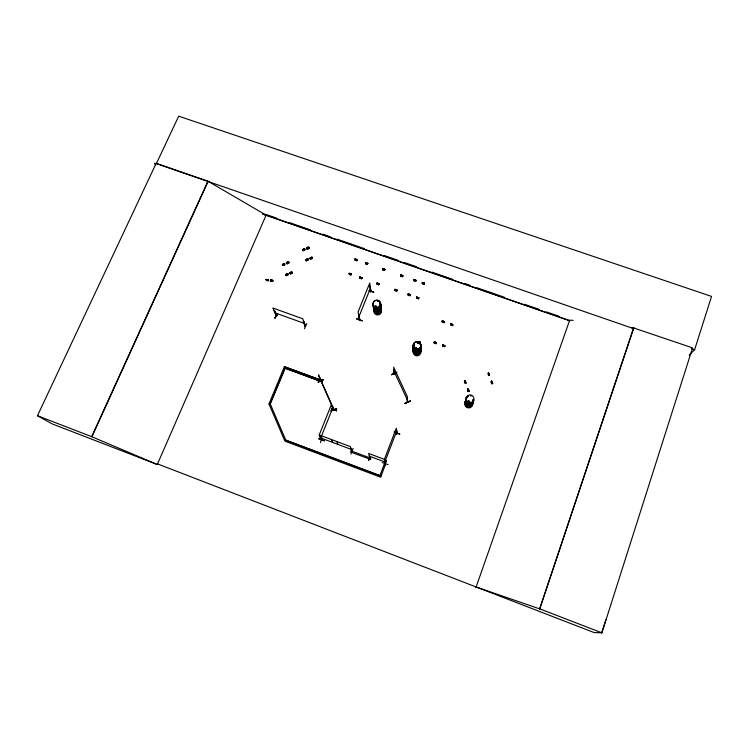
<?xml version="1.0" encoding="UTF-8"?>
<svg xmlns="http://www.w3.org/2000/svg" width="749" height="749" viewBox="0 0 749 749"><rect width="100%" height="100%" fill="white"/><g stroke="black" fill="none" stroke-linecap="round" stroke-linejoin="round"><path stroke-width="1.12" d="M413.822 280.538L415.695 281.165M413.645 279.649L415.92 280.575M415.667 281.324L416.004 280.379L414.131 279.752L413.794 280.688L415.695 281.193M416.631 297.98L418.476 298.767L418.813 297.821L416.94 297.184L416.603 298.13L418.476 298.767M416.856 297.409L418.963 297.952L416.407 297.213M464.857 380.52L465.251 382.056M465.766 382.936L464.736 380.558L465.578 382.917M467.732 389.049L468.397 389.836M467.882 388.853L468.378 390.763M419.215 342.068L420.226 342.115L420.039 344.053M419.974 342.087L419.786 344.025M422.258 283.646L422.586 282.71L424.458 283.337L424.131 284.283L422.286 283.497M424.252 283.019C425.591 285.2 419.215 281.484 424.383 283.534M422.586 282.757L424.458 283.337M424.131 284.283L422.258 283.562M407.765 402.194L407.568 401.717M394.096 373.47L394.292 373.901M394.339 373.358L391.484 374.725L394.311 373.302L394.629 374.013L393.843 369.65L394.274 370.053M333.352 409.347C334.756 410.695 331.713 403.645 332.331 406.95L333.614 410.386L331.545 404.245L318.465 374.856L321.078 381.587M333.333 409.291L333.595 409.703M333.848 409.694L333.586 409.038M419.449 343.323C419.702 338.426 419.74 345.252 419.618 342.284M488.414 372.73L489.312 374.931M434.195 343.005L436.105 343.669L434.195 343.005L434.542 342.05L436.536 342.911M434.457 342.274L436.358 342.911M419.571 341.984L419.609 341.347M492.196 383.432L491.494 381.035L491.784 381.428M491.447 381.129L492.252 383.657M419.403 343.295L419.702 341.478M442.21 322.014L444.11 322.66L442.21 322.014L442.547 321.059L443.361 321.171L444.541 322.079L442.088 321.237L444.447 321.761L444.11 322.66M384.846 463.472C386.297 463.5 383.863 456.497 385.576 463.182M369.744 457.808L368.62 453.445L384.387 459.343L385.201 463.228M442.584 346.001L444.494 346.656L442.593 345.935L442.931 345.036L444.831 346.019M442.846 345.27L444.756 345.907M450.823 324.242L452.724 324.869M450.907 324.008L450.57 324.916C456.544 327.116 446.666 323.634 452.368 324.392C451.965 324.036 450.533 323.54 450.458 324.195M362.254 320.741L356.711 318.662M370.549 291.661L370.802 291.118L370.577 291.633M370.568 291.848L370.146 286.258L371.008 291.492M359.857 319.196L359.426 319.645L358.968 314.514M401.614 275.969C402.831 276.643 402.737 274.537 400.481 275.286M321.518 439.644L321.986 439.129L322.126 439.897M321.555 439.56L322.042 439.738M272.842 280.519L270.913 280.229L270.726 281.053L272.673 281.502C273.582 279.649 270.202 281.661 272.879 280.697M464.399 381.4L465.11 383.273L466.065 382.945L465.372 381.035L464.408 381.363L465.372 381.035M266.784 279.939L268.554 279.854L266.597 279.499L266.41 280.416L268.357 280.763L268.292 279.611L265.951 279.48M465.55 383.085C464.277 376.813 466.627 385.613 465.232 382.477M465.12 383.216L466.075 382.908M354.754 259.201L356.805 259.585M468.471 401.324L469.445 401.492L468.462 401.183M469.426 401.174L469.529 401.736M470.831 395.856L471.224 395.444M469.604 401.595L468.64 400.93M470.878 395.921L471.112 395.856M357.189 260.137L355.363 259.229L355.026 260.156L356.87 260.783L357.086 260.203M467.423 389.723L468.397 389.358L469.108 391.24L468.134 391.605L467.442 389.667L468.397 389.358L469.099 391.278L468.144 391.549M467.516 389.658L468.228 391.521M385.576 463.022C385.239 466.243 383.853 455.579 384.827 463.378M468.153 389.433L468.574 391.427M418.448 342.883L418.326 342.733M416.51 348.472L415.517 348.416L416.266 347.639M416.229 348.491L415.789 347.817M375.23 306.369L375.876 305.854L376.401 306.472M375.399 306.425L375.474 306.126M376.213 306.388L375.558 306.678M375.268 306.481L375.904 306.968L376.354 306.444M377.674 301.154L377.833 300.77M378.282 301.079L377.758 301.313M361.945 278.151L359.81 277.018M468.162 390.575L468.696 391.381L467.825 388.937M367.825 263.611L367.216 263.91M488.648 373.339L489.378 375.193M489.003 375.174C490.277 373.994 486.438 371.785 488.638 375.492L489.603 375.127L488.891 373.264M382.636 269.153C382.084 267.917 385.435 268.947 384.78 269.874M492.683 383.432L491.709 383.797L491.091 381.831L491.962 381.55L492.683 383.432L491.962 381.55M491.728 381.634L492.449 383.488M689.183 355.063L694.623 349.717L711.55 296.417L178.693 116.17L156.372 163.628L633.42 328.558M569.53 320.581L262.824 213.989L266.12 215.141L207.932 181.192L156.185 163.31L37.45 415.723L52.102 423.868L157.346 464.539L157.543 463.893L593.976 632.512L601.887 632.83L692.582 347.882L633.626 327.94L539.701 608.909L476.121 586.973M384.967 269.603L384.04 269.827L382.542 268.891M491.812 383.713L491.016 381.859M356.608 319.046L362.17 320.965M318.802 438.755L324.542 440.88L318.821 438.83M601.653 632.821L605.941 619.657M539.701 608.909L633.879 327.594M382.308 462.536L388.104 464.661M475.887 587.647L569.736 320.001M444.494 346.656L444.84 345.701L443.146 344.933M452.471 325.618L452.808 324.972M436.105 343.669L436.002 342.368M384.874 460.429L384.406 460.86M385.08 460.504L384.752 460.757M396.558 433.708C396.455 423.859 396.736 438.774 396.792 433.081M396.755 433.783L396.698 430.16M396.811 433.708L396.745 432.978L396.773 433.615M399.769 434.158L394.03 431.976L399.797 434.074M395.051 289.404C399.067 289.751 395.275 291.642 394.901 289.32M418.476 298.692L418.551 298.233M408.121 295.069L409.993 295.78L410.33 294.844L408.458 294.207L408.121 295.143L410.021 295.658M384.64 465.429L386.306 460.541L384.284 466.393M396.792 291.146L394.948 290.359L395.266 289.563L397.129 290.256L396.792 291.146L394.92 290.434M394.929 290.509L395.266 289.563M400.64 276.016L402.503 276.727L402.84 275.782L400.977 275.155L400.64 276.1L402.531 276.596M402.84 275.782L402.503 276.727M368.527 460.485L370.128 456.665M368.686 460.541L369.397 458.697M384.387 459.343L396.324 428.185L396.764 433.025M396.605 431.293L384.855 461.983L369.351 456.169M379.93 475.652L384.321 464.052L385.445 464.474L380.623 477.197L285.369 441.311L285.753 440.122L270.192 403.786L285.509 367.207M351.459 451.216L351.936 451.329L350.495 448.164L352.077 451.151L350.495 448.164M351.44 450.917L352.039 451.048M370.483 459.474L370.895 458.285L351.038 450.842L350.635 452.031L370.465 459.39M379.125 283.927L377.253 283.244L376.916 284.18L378.779 284.807L379.116 283.871L377.009 283.066M382.683 269.818L383.02 268.882L384.883 269.565L384.537 270.445L382.702 269.668M378.769 284.732L379.022 284.068L377.168 283.459M361.617 278.778L359.754 278.066L361.617 278.778L361.954 277.842L360.1 277.214L359.782 277.991M365.596 263.685L367.422 264.472L367.759 263.536L365.634 262.693M322.051 440.122L320.066 436.995L320.347 436.274L321.967 440.159M333.586 410.386L332.135 406.876L332.528 406.276M320.151 436.798L320.666 436.985L320.066 436.995M321.967 437.809L320.403 442.65M333.371 410.18L333.474 409.6M333.389 410.321L333.839 409.909L332.303 405.78M331.807 409.038L336.554 410.761L331.966 408.729M365.924 262.965L367.768 263.592L365.915 262.908L365.578 263.845L367.441 264.341M359.698 319.673L359.82 319.252M359.81 319.224L359.623 319.711L358.771 314.449M369.051 290.687L373.798 291.998L369.369 290.481M370.334 286.324L369.95 286.745M321.696 439.7L319.233 434.963L331.545 404.245M358.911 316.799L370.409 288.281M322.182 381.887L322.566 380.698L284.377 366.682L269.181 403.486L270.258 403.889L285.013 368.143L322.182 381.887L285.069 368.265M305.536 326.255L304.927 326.04L303.382 321.265L305.62 326.068L304.871 325.871M303.888 321.443L303.298 321.452M305.068 325.693L305.545 326.021M306.744 323.493L304.45 328.745M274.658 311.135L274.237 310.769L276.821 315.9L276.25 315.301M276.634 313.887L274.846 318.147L277.008 313.784M275.07 318.213L276.868 313.897M276.896 315.675L276.147 315.544L276.699 315.75M413.766 280.032C413.251 278.778 416.613 279.845 415.929 280.763M407.999 294.02C414.394 297.868 405.818 291.267 408.851 294.947M37.45 415.723L91.668 436.658L157.271 464.511L266.363 214.588L276.297 218.034M157.346 464.539L157.618 463.921M91.668 436.658L207.932 181.192M91.912 436.807L208.082 181.511M360.775 277.935L360.213 277.692M373.704 292.232L369.257 290.659M333.764 409.516L333.577 409.179M442.06 321.124L443.399 321.049L444.588 321.986M434.186 342.387L434.457 341.9L435.656 342.34M359.614 319.533L358.059 312.015L369.725 283.085L370.858 291.923M452.948 324.916L452.106 324.139M407.259 401.586L407.522 402.26L407.344 396.558L393.646 367.207L394.133 373.667M384.958 463.135L384.49 460.663M415.761 347.976L416.378 347.873M488.254 372.815L488.825 373.377M375.951 310.451L376.597 310.423M376.71 310.535L376.213 310.751M270.277 280.21L270.792 279.92M365.493 262.609C364.726 263.882 369.229 264.313 367.16 263.011M348.922 273.385L349.783 273.263M351.393 274.312L349.371 273.816M468.481 401.464L469.408 401.801M418.148 342.452L418.054 342.995M418.317 342.986L417.867 342.827M375.633 305.995L375.455 306.481M376.859 282.972L377.075 283.674M304.946 325.684L305.555 325.871M276.278 315.348L276.765 315.526M413.645 279.658L415.929 280.323M394.742 289.488L395.35 289.32M422.286 282.439L422.427 283.141M416.622 296.95L416.772 297.634M407.259 401.848L407.372 398.159L407.709 402.166L407.54 401.726M407.606 398.655L407.175 398.253M404.872 403.449L410.405 400.949L404.919 403.589M404.9 403.542L410.405 401.015M331.854 410.546L336.535 408.579M336.638 408.804L330.927 410.948M318.147 382.187L323.624 379.603L318.119 382.13M321.031 381.447L321.078 381.007M319.57 377.15L321.274 381.503M381.054 476.074L285.753 440.122L284.723 440.693L269.106 404.263L270.258 403.889L269.106 404.263M306.762 248.237L308.56 247.46L308.963 248.359L307.165 249.127L306.762 248.237L308.579 247.526M302.783 250.11L304.581 249.333M306.856 248.443L308.654 247.676M308.963 248.359L307.165 249.127M303.083 250.793C308.026 249.108 299.123 251.58 304.487 249.127L304.88 250.026M307.146 249.071L308.934 248.265M282.588 264.631L284.395 263.854L284.798 264.753L282.991 265.53L282.588 264.631L284.489 264.06M282.607 264.687L284.414 263.91M286.708 263.011C291.183 261.747 285.5 262.44 287.082 263.854L288.889 263.077L288.487 262.178M288.833 262.918L287.082 263.854M305.995 259.94C310.498 258.761 304.806 259.426 306.397 260.839L308.204 260.062L307.802 259.163M306.013 260.006L307.886 259.351M310.105 258.33C314.58 257.066 308.897 257.759 310.489 259.173L312.286 258.396L311.893 257.497M308.148 259.912L306.397 260.839M312.23 258.236L310.489 259.173M285.875 274.799C290.369 273.525 284.657 274.228 286.258 275.651L288.037 274.78M285.94 274.93L287.747 274.143M289.985 273.123C294.469 271.85 288.768 272.552 290.359 273.965L292.157 273.132M378.048 284.161L378.863 284.161M434.064 342.256L435.328 342.218M416.285 348.65L415.555 348.388M351.206 273.937L349.633 273.965M359.857 276.915L359.698 277.486M422.249 282.551L424 282.86L424.196 283.74M408.083 294.076L409.16 294.235M444.4 322.126L443.923 322.107M450.655 323.83L451.141 323.849M452.771 325.085L451.975 325M415.967 347.639L416.65 348.238M416.135 352.124L415.452 351.656L415.985 352.067M436.386 343.145L434.429 342.415M442.659 344.905L444.981 346.019M444.794 346.141L442.622 345.261M356.945 260.128L354.857 259.229M382.786 268.676L384.874 269.574L383.029 268.938M384.63 269.79L382.879 269.2M349.212 273.301L350.953 273.891M415.77 280.669L414.01 280.079M422.445 282.532L423.962 282.972M416.781 297.044L418.916 298.065M271.063 280.042L271.728 280.145M570.869 320.141L573.154 320.422M631.341 327.659L633.626 327.94M305.086 325.852L303.701 322.154M305.405 326.264L302.765 318.765L272.842 308.008L276.175 315.582M270.866 280.463L272.795 280.753L272.374 280.229M270.717 281.128L272.673 281.502M355.307 259.014L356.234 259.276M366.214 262.646L365.418 262.908M402.007 276.109C404.919 276.315 399.451 273.582 400.809 275.585M271.428 280.763L271.101 280.678M423.981 283.609L422.726 283.188M360.054 277.036L361.907 277.926M361.121 278.16L361.954 277.813M378.62 284.143L376.906 283.412M396.296 290.528L397.167 290.528L396.858 289.891M418.326 298.102L416.491 297.222M435.909 343.117L434.111 342.134M272.056 280.238L270.361 280.126L270.782 280.678M356.421 260.053L354.801 259.088M366.973 263.742L365.559 263.068M377.908 283.122L376.728 283.375M395.603 289.488L396.558 289.854M418.026 298.036L417.081 297.671M443.661 321.93L442.135 321.124M452.012 324.888L451.057 324.514M444.035 345.926L442.818 345.411M355.279 259.444L357.123 260.072M365.83 263.133L367.665 263.723M382.936 269.106L384.789 269.734M400.893 275.379L402.756 276.007M356.889 260.652L355.026 260.156M414.047 279.976L415.92 280.603M382.673 269.734L384.537 270.445M349.437 273.713L351.281 274.34M360.11 277.27L361.964 277.898M395.182 289.788L397.045 290.397M349.203 274.274C353.809 275.304 347.761 275.183 349.53 273.497L351.384 274.171L351.028 275.061L350.991 273.778M408.374 294.423L410.246 295.059M376.944 284.049L378.797 284.686M691.336 348.585L694.623 349.717M289.526 222.64L310.489 229.924M322.622 234.137L330.346 236.824M336.966 239.118L364.548 248.705M384.406 255.606L398.74 260.586M404.254 262.506L416.397 266.719M431.836 272.084L452.799 279.368M464.932 283.581L470.447 285.5M477.066 287.803L504.648 297.381M524.506 304.281L538.84 309.262M546.564 311.949L558.698 316.162M263.077 214.195L570.026 320.872M274.995 312.839L304.469 323.456M331.947 408.757L336.666 410.461M331.816 408.963L336.554 410.761M350.42 448.361L350.944 448.557M271.082 280.791L270.398 280.323M272.074 280.117L272.589 280.463M270.192 403.786L269.181 403.486M319.233 434.963L350.401 446.629L351.927 450.973M351.412 449.456L320.731 437.959L332.837 407.709L319.954 378.751M385.463 464.558L384.321 464.052M285.818 440.206L379.958 475.662M401.726 275.904L400.649 275.323M396.015 290.322L394.751 289.47M350.055 273.46L350.682 273.731M539.851 608.89L601.887 632.83M435.703 342.227L436.573 343.023M451.319 324.776L450.804 324.364M378.189 283.356L378.966 283.815M409.525 294.245L410.415 295.078M268.264 279.723L265.961 279.583M266.466 279.948L265.979 279.471M356.58 259.313L357.151 259.894L355.363 259.229M491.569 381.082L492.374 383.619L491.784 381.737M266.073 279.583L267.43 280.21L268.46 279.733M321.021 381.569L320.75 380.998M464.801 380.604L465.12 381.213M154.472 163.207L155.567 165.155M396.951 372.197L391.484 374.725M284.377 366.682L322.566 380.698M320.666 436.985L322.07 439.794M489.003 374.921L488.367 372.899L489.144 374.706M393.974 371.214L407.456 400.135M336.638 408.814L330.927 410.958M291.773 272.28L292.176 273.188L290.359 273.965M287.663 273.965L288.065 274.864L286.258 275.651M331.367 439.504L332.678 442.434M274.733 310.947L276.905 315.713M266.597 279.499L266.429 280.472L268.357 280.763M336.722 441.507L337.949 444.41M350.916 454.053L353.154 448.351M282.991 265.53L284.798 264.753M468.397 390.21L468.649 391.118M468.134 390.117L467.882 389.208M394.04 369.566L394.302 374.041M473.368 399.985A3.885 3.773 15.4 0 1 470.906 404.179A3.885 3.773 15.4 0 1 466.206 402.475A3.885 3.773 15.4 0 1 467.039 397.691M472.844 399.9A3.885 3.764 15.5 0 1 471.589 404.582A3.885 3.764 15.5 0 1 466.618 404.114A3.885 3.764 15.5 0 1 466.159 399.273A3.857 3.745 15.5 0 0 466.627 404.151A3.857 3.745 15.5 0 0 471.561 404.619A3.857 3.745 15.5 0 0 472.806 399.966M473.752 399.938A3.96 3.848 15.3 0 1 470.185 403.411A3.96 3.848 15.3 0 1 466 400.537A3.96 3.848 15.3 0 1 468.116 396.071A3.914 3.792 15.3 0 0 466.075 400.415A3.914 3.792 15.3 0 0 470.203 403.252A3.914 3.792 15.3 0 0 473.724 399.826M473.677 399.994A3.904 3.792 15.3 0 1 470.166 403.421A3.904 3.792 15.3 0 1 466.037 400.584A3.904 3.792 15.3 0 1 468.125 396.174M472.132 402.625A3.829 3.717 15.8 0 1 470.887 407.241A3.829 3.717 15.8 0 1 465.99 406.782A3.829 3.717 15.8 0 1 465.541 402.007M472.9 401.792A3.857 3.745 15.6 0 1 468.303 406.07A3.857 3.745 15.6 0 1 465.944 400.228M472.993 402.606A3.857 3.745 15.6 0 1 467.853 405.771A3.857 3.745 15.6 0 1 465.981 400.069M420.507 346.356A3.811 3.67 0.1 0 1 419.206 350.906A3.811 3.67 0.1 0 1 414.328 350.466A3.811 3.67 0.1 0 1 413.935 345.757A3.867 3.726 0.1 0 0 414.291 350.438A3.867 3.726 0.1 0 0 419.234 350.888A3.867 3.726 0.1 0 0 420.554 346.263M420.582 345.064A3.885 3.745 0.1 0 1 419.262 349.699A3.829 3.689 0.1 0 1 414.328 349.277A3.829 3.689 0.1 0 1 413.925 344.549M413.888 344.456A3.885 3.745 0.1 0 0 414.291 349.249A3.885 3.745 0.1 0 0 419.262 349.699A3.829 3.689 0.1 0 0 420.535 345.149M417.418 342.902A3.885 3.745 0.1 0 1 419.3 343.566M420.507 346.15A3.82 3.679 0.1 0 1 419.206 350.71A3.82 3.679 0.1 0 1 414.328 350.27A3.82 3.679 0.1 0 1 413.935 345.561A3.867 3.726 0.1 0 0 414.291 350.373A3.867 3.726 0.1 0 0 419.243 350.822A3.867 3.726 0.1 0 0 420.554 346.207M420.535 344.952A3.829 3.689 0.1 0 1 419.234 349.53A3.829 3.689 0.1 0 1 414.328 349.081A3.829 3.689 0.1 0 1 413.925 344.353M417.408 342.817A3.829 3.689 0.1 0 1 419.271 343.482M420.432 349.727A3.764 3.633 0.2 0 1 419.15 354.23A3.764 3.633 0.2 0 1 414.328 353.79A3.82 3.679 0.2 0 1 413.897 349.034A3.773 3.633 0.2 0 0 414.328 353.603A3.773 3.633 0.2 0 0 419.15 354.034A3.773 3.633 0.2 0 0 420.432 349.53M413.935 349.137A3.764 3.633 0.2 0 0 414.328 353.79A3.82 3.679 0.2 0 0 419.178 354.202A3.82 3.679 0.2 0 0 420.479 349.633M420.704 351.599A3.764 3.623 0.3 0 1 416.163 355.747A3.764 3.623 0.3 0 1 413.935 350.111M413.935 347.957A3.782 3.651 0.2 0 0 414.328 352.639A3.782 3.651 0.2 0 0 419.168 353.079A3.839 3.698 0.2 0 0 420.507 348.463A3.782 3.651 0.2 0 1 419.168 353.079A3.839 3.698 0.2 0 1 414.291 352.601A3.839 3.698 0.2 0 1 413.888 347.864A3.782 3.651 0.2 0 0 414.328 352.442A3.782 3.651 0.2 0 0 419.168 352.882A3.782 3.651 0.2 0 0 420.461 348.351M380.089 304.085A3.82 3.642 -6.9 0 1 378.208 309.899A3.82 3.642 -6.9 0 1 373.33 306.079M373.77 306.435A3.754 3.586 -6.9 0 0 376.887 311.247A3.745 3.567 -6.9 0 0 380.969 307.137A3.754 3.586 -6.9 0 1 376.887 311.247A3.745 3.567 -6.9 0 1 373.788 306.51M380.183 305.386A3.754 3.586 -6.9 0 1 380.698 306.182M380.876 306.818A3.764 3.586 -6.9 0 1 376.747 310.067A3.764 3.586 -6.9 0 1 373.395 306.163M380.052 304.197A3.764 3.586 -6.9 0 1 380.848 305.882M380.951 306.94A3.745 3.567 -6.9 0 1 376.869 311.107A3.745 3.567 -6.9 0 1 373.76 306.304M380.164 305.264A3.745 3.567 -6.9 0 1 380.67 306.051M379.94 302.718A3.829 3.651 -6.9 0 1 379.865 307.418A3.782 3.605 -6.9 0 1 375.034 308.251A3.782 3.605 -6.9 0 1 373.451 303.888M373.386 303.785A3.829 3.651 -6.9 0 0 374.996 308.214A3.829 3.651 -6.9 0 0 379.865 307.418A3.782 3.605 -6.9 0 0 379.912 302.83M379.883 302.605A3.782 3.605 -6.9 0 1 379.809 307.24A3.782 3.605 -6.9 0 1 375.006 308.026A3.782 3.605 -6.9 0 1 373.423 303.654M381.007 308.719A3.773 3.595 -6.9 0 1 377.674 313.822A3.773 3.595 -6.9 0 1 374.051 308.972A3.773 3.595 -6.9 0 0 377.665 313.756A3.773 3.595 -6.9 0 0 380.998 308.654M381.091 309.917A3.708 3.539 -6.9 0 1 377.805 314.945A3.708 3.539 -6.9 0 1 374.247 310.17M380.183 305.461A3.745 3.567 -6.9 0 1 380.689 306.247M380.867 307.39A3.782 3.614 -6.9 0 1 379.537 311.874A3.782 3.614 -6.9 0 1 374.697 311.444A3.792 3.614 -6.9 0 1 374.341 306.744M374.35 306.809A3.782 3.614 -6.9 0 0 374.697 311.444A3.792 3.614 -6.9 0 0 379.528 311.799A3.792 3.614 -6.9 0 0 380.867 307.315M380.81 307.259A3.736 3.567 -6.9 0 1 377.496 312.314A3.736 3.567 -6.9 0 1 373.91 307.511M442.472 321.265L444.363 321.939L442.472 321.265M361.879 278.104L359.951 277.533L361.87 278.057M268.47 279.986L266.541 279.695L268.47 279.986M303.205 250.222A1.311 0.487 -24.4 0 0 304.89 249.043A1.311 0.487 -24.4 0 0 302.971 249.408A1.311 0.487 -24.4 0 0 303.205 250.222M303.158 250.119A1.311 0.487 -24.4 0 0 304.834 248.94A1.311 0.487 -24.4 0 0 302.914 249.305A1.311 0.487 -24.4 0 0 303.158 250.119M307.287 248.556A1.311 0.487 -24.5 0 0 308.972 247.376A1.311 0.487 -24.5 0 0 307.053 247.741A1.311 0.487 -24.5 0 0 307.287 248.556M307.23 248.453A1.311 0.487 -24.5 0 0 308.925 247.273A1.311 0.487 -24.5 0 0 307.006 247.638A1.311 0.487 -24.5 0 0 307.23 248.453M306.519 260.268A1.311 0.477 -24.4 0 0 308.204 259.098A1.311 0.477 -24.4 0 0 306.285 259.472A1.311 0.477 -24.4 0 0 306.519 260.268M306.472 260.165A1.311 0.477 -24.4 0 0 308.157 258.985A1.311 0.477 -24.4 0 0 306.238 259.369A1.311 0.477 -24.4 0 0 306.472 260.165M310.61 258.592A1.311 0.477 -24.5 0 0 312.305 257.422A1.311 0.477 -24.5 0 0 310.386 257.796A1.311 0.477 -24.5 0 0 310.61 258.592M310.563 258.489A1.311 0.477 -24.5 0 0 312.249 257.319A1.311 0.477 -24.5 0 0 310.339 257.693A1.311 0.477 -24.5 0 0 310.563 258.489M286.371 275.08A1.32 0.468 -23.8 0 0 288.047 273.909A1.32 0.468 -23.8 0 0 286.043 274.209A1.32 0.468 -23.8 0 0 286.324 274.967A1.32 0.468 -23.8 0 0 288 273.806A1.32 0.468 -23.8 0 0 286.09 274.312A1.32 0.468 -23.8 0 0 286.371 275.08M290.481 273.394A1.32 0.468 -23.9 0 0 292.157 272.224A1.32 0.468 -23.9 0 0 290.209 272.627A1.32 0.468 -23.9 0 0 290.481 273.394M290.425 273.291A1.32 0.468 -23.9 0 0 292.11 272.121A1.32 0.468 -23.9 0 0 290.163 272.524A1.32 0.468 -23.9 0 0 290.425 273.291M467.048 401.136A3.904 3.792 15.2 0 0 473.696 400.05A3.904 3.792 15.2 0 0 469.314 394.976A3.904 3.792 15.2 0 0 467.048 401.136M470.203 406.894A3.829 3.726 15.7 0 0 472.638 402.756A3.839 3.726 15.7 0 1 470.213 406.894A3.839 3.726 15.7 0 1 465.569 405.209A3.839 3.726 15.7 0 1 466.393 400.49A3.829 3.726 15.7 0 0 465.578 405.209A3.829 3.726 15.7 0 0 470.203 406.894M468.602 406.932A3.839 3.726 15.7 0 0 472.675 402.597A3.848 3.736 15.7 0 1 468.602 406.941A3.848 3.736 15.7 0 1 465.298 401.895A3.839 3.726 15.7 0 0 468.602 406.932M466.44 400.331A3.839 3.726 15.7 0 0 465.766 401.043A3.848 3.736 15.7 0 1 466.43 400.322M419.197 351.946A3.801 3.67 0.2 0 0 420.489 347.405A3.782 3.642 0.2 0 1 419.178 351.89A3.801 3.67 0.2 0 1 414.319 351.506A3.801 3.67 0.2 0 1 413.925 346.806A3.782 3.642 0.2 0 0 414.337 351.45A3.782 3.642 0.2 0 0 419.178 351.89M414.843 348.491A3.839 3.698 0.1 0 0 420.882 345.823A3.839 3.698 0.1 0 0 415.461 342.115A3.839 3.698 0.1 0 0 414.843 348.491A3.857 3.708 0.1 0 0 420.901 345.869A3.857 3.708 0.1 0 0 415.452 342.153A3.857 3.708 0.1 0 0 414.834 348.547M414.843 348.594A3.839 3.698 0.1 0 0 420.882 345.926A3.839 3.698 0.1 0 0 415.461 342.227A3.839 3.698 0.1 0 0 414.843 348.594M419.187 351.993A3.792 3.651 0.2 0 0 420.47 347.47A3.782 3.642 0.2 0 1 419.178 351.993A3.792 3.651 0.2 0 1 414.328 351.553A3.792 3.651 0.2 0 1 413.935 346.871A3.782 3.642 0.2 0 0 414.337 351.553A3.782 3.642 0.2 0 0 419.178 351.993M374.594 306.772A3.801 3.623 -6.9 0 0 380.604 304.141A3.801 3.623 -6.9 0 0 375.268 300.518A3.801 3.623 -6.9 0 0 374.594 306.772M374.612 306.828A3.782 3.605 -6.9 0 0 380.595 304.206A3.782 3.605 -6.9 0 0 375.286 300.602A3.782 3.605 -6.9 0 0 374.612 306.828M287.195 263.283A1.311 0.477 -23.9 0 0 288.871 262.113A1.311 0.477 -23.9 0 0 286.923 262.496A1.311 0.477 -23.9 0 0 287.195 263.283M287.148 263.18A1.311 0.477 -23.9 0 0 288.824 262A1.311 0.477 -23.9 0 0 286.876 262.384A1.311 0.477 -23.9 0 0 287.148 263.18M283.056 264.846A1.311 0.477 -23.8 0 0 284.723 263.676A1.311 0.477 -23.8 0 0 282.766 264.069A1.311 0.477 -23.8 0 0 283.056 264.846"/></g></svg>
